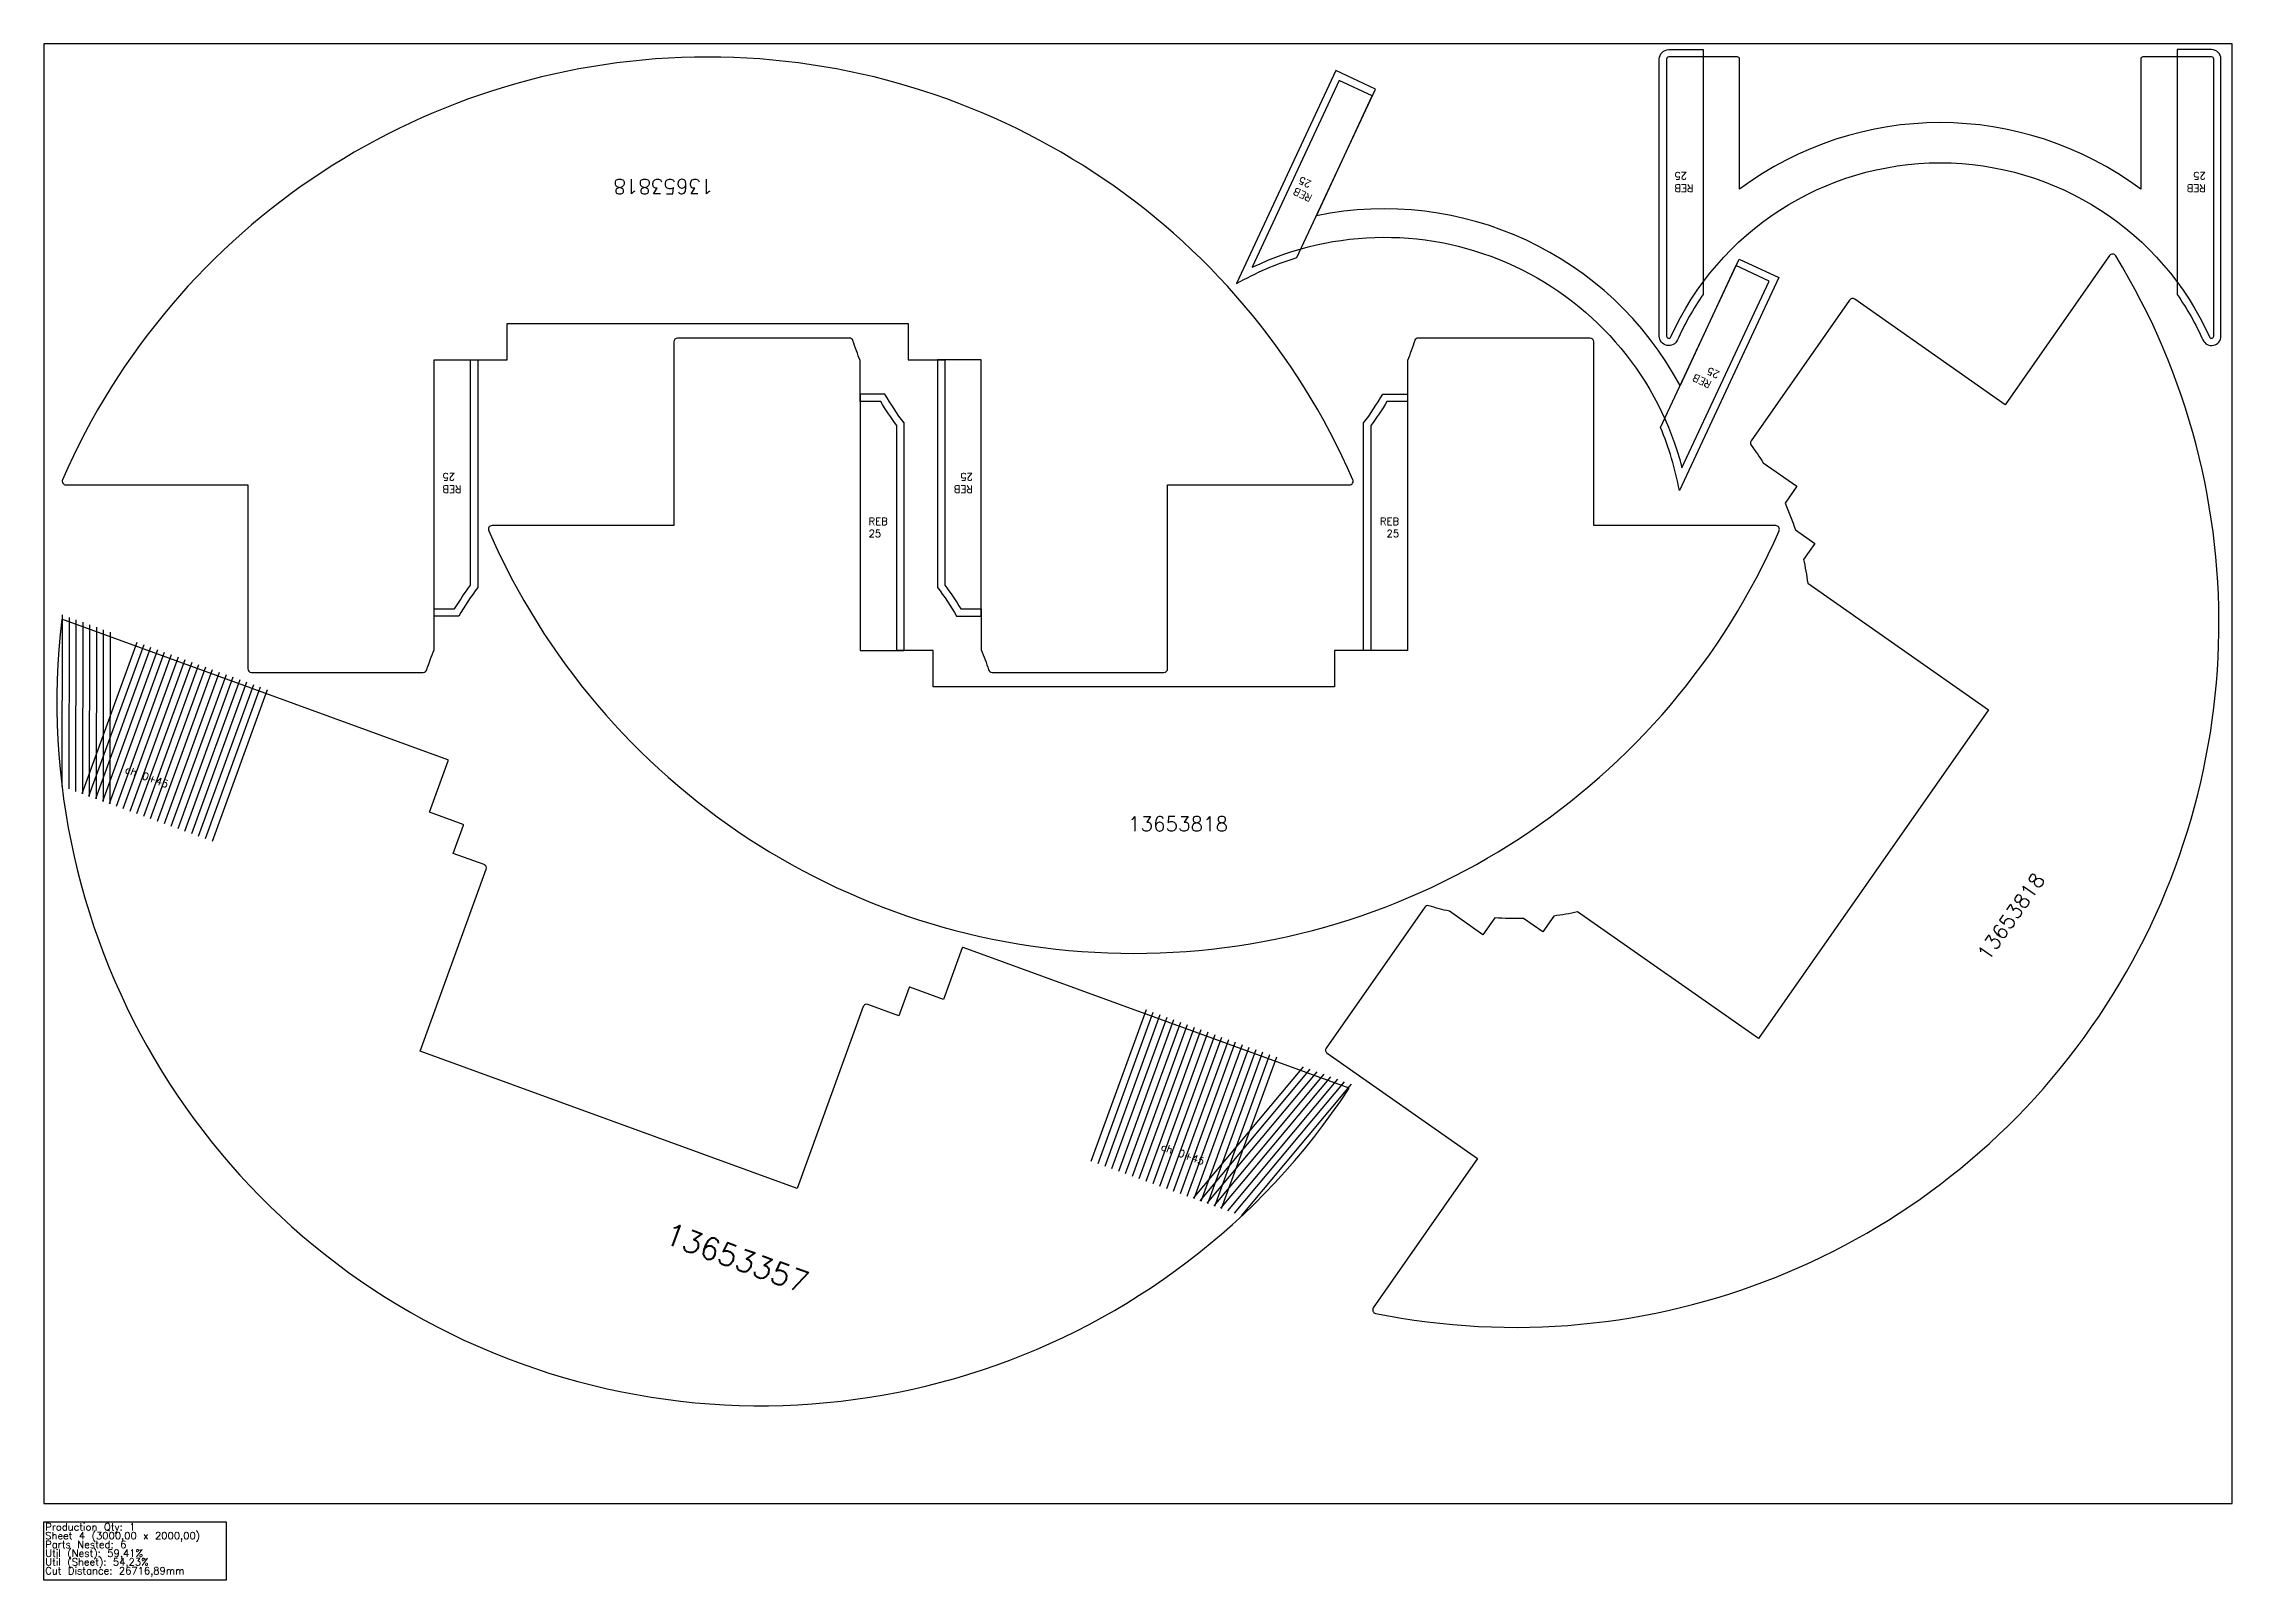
# Model space of a CAD drawing. Header units: millimetres. Extents: x 8805 to 11805, y -105 to 2000.
import ezdxf

# ---------------------------------------------------------------- set-up
doc = ezdxf.new("R2010")
doc.units = ezdxf.units.MM
for name, color, linetype in [('13653357', 7, 'Continuous'), ('Chanfro', 7, 'Continuous'), ('Des.', 7, 'Continuous'), ('Rebaixo', 7, 'Continuous'), ('sheet', 24, 'Continuous'), ('Stats', 7, 'Continuous'), ('Texto', 7, 'Continuous')]:
    doc.layers.add(name, color=color, linetype=linetype)
doc.styles.get("Standard").update_dxf_attribs({"font": 'txt.shx'})

msp = doc.modelspace()

# ---------------------------------------------------------------- linework, layer by layer
at = {"color": 3}
msp.add_lwpolyline([(11682.6, 1982, 0.414214), (11679.6, 1979), (11679.6, 1800.7, 0.331826), (11129.6, 1800.7), (11129.6, 1979, 0.414214), (11126.6, 1982), (11032.6, 1982, 0.414214), (11029.6, 1979), (11029.6, 1599.6, 0.807982), (11035.4, 1598.3, -0.646315), (11773.9, 1598.3, 0.807982), (11779.6, 1599.6), (11779.6, 1979, 0.414214), (11776.6, 1982)], format="xyb", close=True, dxfattribs=at)
at = {"layer": '13653357', "color": 6}
for points in [[(11170, 1675), (11124.7, 1696.2), (11048.1, 1531.9, 0.331826), (10549.6, 1764.3), (10626.2, 1928.6), (10580.9, 1949.7), (10461.6, 1693.8, -0.471964), (11050.7, 1419.1)], [(9928.4, 680.8), (9837.8, 431.8), (9321, 619.9), (9411.6, 869, 0.414214), (9408.6, 875.4), (9366.3, 890.8), (9380.4, 929.3, 0.414214), (9379.8, 930.6), (9333.7, 947.3), (9359.4, 1017.8, 0.414214), (9358.8, 1019.1), (8829.6, 1211.7, 0.791169), (10594.6, 569.3), (10065.4, 761.9, 0.414214), (10064.1, 761.3), (10038.5, 690.8), (9992.4, 707.6, 0.414214), (9991.2, 707), (9977.1, 668.4), (9934.8, 683.8, 0.414214)]]:
    msp.add_lwpolyline(points, format="xyb", close=True, dxfattribs=at)
at = {"layer": 'Chanfro', "color": 6}
for p, q in [((8830.3, 982.6), (8830.7, 1217.7)), ((8839.7, 979.2), (8840.1, 1214.2)), ((8849.1, 975.8), (8849.5, 1210.8)), ((8858.5, 972.4), (8858.9, 1207.4)), ((8867.9, 968.9), (8868.3, 1204)), ((8877.3, 965.5), (8877.7, 1200.6)), ((8857.6, 972.7), (8933.2, 1180.4)), ((8867, 969.3), (8942.5, 1177)), ((8876.4, 965.9), (8951.9, 1173.5)), ((8885.8, 962.4), (8961.3, 1170.1)), ((8886.7, 962.1), (8887.1, 1197.1)), ((8896.1, 958.7), (8896.5, 1193.7)), ((8895.2, 959), (8970.7, 1166.7)), ((8904.5, 955.6), (8980.1, 1163.3)), ((8913.9, 952.2), (8989.5, 1159.9)), ((8923.3, 948.8), (8998.9, 1156.4)), ((8932.7, 945.3), (9008.3, 1153)), ((8942.1, 941.9), (9017.7, 1149.6)), ((8951.5, 938.5), (9027.1, 1146.2)), ((8960.9, 935.1), (9036.5, 1142.8)), ((8970.3, 931.7), (9045.9, 1139.3)), ((8979.7, 928.2), (9055.3, 1135.9)), ((8989.1, 924.8), (9064.7, 1132.5)), ((8998.5, 921.4), (9074.1, 1129.1)), ((9007.9, 918), (9083.5, 1125.7)), ((9017.3, 914.6), (9092.9, 1122.2)), ((9026.7, 911.1), (9102.3, 1118.8)), ((9036.1, 907.7), (9111.7, 1115.4)), ((10241, 469.2), (10316.6, 676.8)), ((10250.4, 465.8), (10326, 673.4)), ((10259.8, 462.3), (10335.4, 670)), ((10269.2, 458.9), (10344.8, 666.6)), ((10278.6, 455.5), (10354.2, 663.2)), ((10288, 452.1), (10363.6, 659.7)), ((10297.4, 448.7), (10373, 656.3)), ((10306.8, 445.2), (10382.4, 652.9)), ((10316.2, 441.8), (10391.8, 649.5)), ((10325.6, 438.4), (10401.2, 646.1)), ((10335, 435), (10410.6, 642.6)), ((10344.4, 431.6), (10420, 639.2)), ((10353.8, 428.1), (10429.4, 635.8)), ((10363.2, 424.7), (10438.8, 632.4)), ((10372.6, 421.3), (10448.2, 629)), ((10382, 417.9), (10457.6, 625.5)), ((10391.4, 414.4), (10466.9, 622.1)), ((10400.8, 411), (10476.3, 618.7)), ((10410.2, 407.6), (10485.7, 615.3)), ((10419.6, 404.2), (10495.1, 611.9)), ((10381, 418.2), (10531.8, 598.5)), ((10390.4, 414.8), (10541.2, 595.1)), ((10399.8, 411.4), (10550.6, 591.7)), ((10409.2, 408), (10560, 588.3)), ((10418.6, 404.5), (10569.4, 584.8)), ((10428, 401.1), (10578.8, 581.4)), ((10437.4, 397.7), (10588.2, 578)), ((10446.8, 394.3), (10597.6, 574.6))]:
    msp.add_line(p, q, dxfattribs=at)
at = {"layer": 'Des.', "color": 4}
for points in [[(9390.1, 1258.5), (9390.1, 1566.8), (9440.1, 1566.8), (9440.1, 1616.8), (9990.1, 1616.8), (9990.1, 1566.8), (10040.1, 1566.8), (10040.1, 1258.5, -0.02429), (10062.1, 1225.8), (10090.1, 1225.8), (10090.1, 1169.8, -0.018097), (10100.2, 1142.3, 0.324705), (10105, 1138.8), (10340.6, 1138.8, 0.414214), (10345.6, 1143.8), (10345.6, 1395.8), (10595, 1395.8, 0.540575), (10599.6, 1402.8, 0.654654), (8830.7, 1402.8, 0.540575), (8835.3, 1395.8), (9084.6, 1395.8), (9084.6, 1143.8, 0.414214), (9089.6, 1138.8), (9325.3, 1138.8, 0.324705), (9330.1, 1142.3, -0.018097), (9340.1, 1169.8), (9340.1, 1225.8), (9368.2, 1225.8, -0.02429)], [(10624.3, 1477.2), (10624.3, 1168.8), (10574.3, 1168.8), (10574.3, 1118.8), (10024.3, 1118.8), (10024.3, 1168.8), (9974.3, 1168.8), (9974.3, 1477.2, -0.02429), (9952.4, 1509.8), (9924.3, 1509.8), (9924.3, 1565.9, -0.018097), (9914.2, 1593.4, 0.324705), (9909.5, 1596.8), (9673.8, 1596.8, 0.414214), (9668.8, 1591.8), (9668.8, 1339.8), (9419.5, 1339.8, 0.540575), (9414.9, 1332.8, 0.654654), (11183.8, 1332.8, 0.540575), (11179.2, 1339.8), (10929.8, 1339.8), (10929.8, 1591.8, 0.414214), (10924.8, 1596.8), (10689.2, 1596.8, 0.324705), (10684.4, 1593.4, -0.018097), (10674.3, 1565.9), (10674.3, 1509.8), (10646.2, 1509.8, -0.02429)]]:
    msp.add_lwpolyline(points, format="xyb", close=True, dxfattribs=at)
at = {"layer": 'Des.', "color": 6}
msp.add_lwpolyline([(10859.9, 783.1), (10833.4, 801.6, -0.02429), (10794.1, 802.4), (10777.9, 779.4), (10732, 811.5, -0.018097), (10703.7, 819, 0.324705), (10698.2, 817.1), (10563, 624.1, 0.414214), (10564.2, 617.1), (10770.6, 472.6), (10627.6, 268.3, 0.540575), (10630.7, 260.6, 0.654654), (11645.3, 1709.5, 0.540575), (11636.9, 1709.8), (11493.9, 1505.5), (11287.5, 1650.1, 0.414214), (11280.5, 1648.8), (11145.4, 1455.8, 0.324705), (11145.5, 1449.9, -0.018097), (11162.2, 1425.9), (11208.1, 1393.7), (11192, 1370.7, -0.02429), (11206.2, 1334.1), (11232.7, 1315.5), (11217.3, 1293.6, -0.020333), (11223.1, 1261.2), (11471.1, 1087.6), (11155.6, 637), (10907.6, 810.6, -0.020333), (10875.2, 805)], format="xyb", close=True, dxfattribs=at)
at = {"layer": 'Rebaixo', "color": 3}
for points in [[(11079.6, 1656.5, 0.045348), (11044.5, 1594.2, -0.807982), (11019.6, 1599.6), (11019.6, 1979, -0.414214), (11032.6, 1992), (11079.6, 1992)], [(11729.6, 1656.5, -0.045348), (11764.8, 1594.2, 0.807982), (11789.6, 1599.6), (11789.6, 1979, 0.414214), (11776.6, 1992), (11729.6, 1992)]]:
    msp.add_lwpolyline(points, format="xyb", close=True, dxfattribs=at)
at = {"layer": 'Rebaixo', "color": 6}
for points in [[(10440, 1671.5, -0.055025), (10522.9, 1707.1), (10630.6, 1937.8), (10576.2, 1963.2)], [(11047.1, 1388, 0.055025), (11021.2, 1474.4), (11128.9, 1705.1), (11183.3, 1679.7)]]:
    msp.add_lwpolyline(points, format="xyb", close=True, dxfattribs=at)
at = {"layer": 'Rebaixo', "color": 4}
for points in [[(9340.1, 1566.8), (9400.1, 1566.8), (9400.1, 1255.2, 0.029939), (9373.9, 1215.8), (9340.1, 1215.8)], [(10090.1, 1566.8), (10030.1, 1566.8), (10030.1, 1255.2, -0.029939), (10056.4, 1215.8), (10090.1, 1215.8)], [(9924.3, 1168.8), (9984.3, 1168.8), (9984.3, 1480.5, -0.029939), (9958.1, 1519.8), (9924.3, 1519.8)], [(10674.3, 1168.8), (10614.3, 1168.8), (10614.3, 1480.5, 0.029939), (10640.5, 1519.8), (10674.3, 1519.8)]]:
    msp.add_lwpolyline(points, format="xyb", close=True, dxfattribs=at)
at = {"layer": 'sheet', "color": 7}
msp.add_lwpolyline([(8805, 0), (11805, 0), (11805, 2000), (8805, 2000)], close=True, dxfattribs=at)
at = {"layer": 'Stats', "color": 151}
msp.add_lwpolyline([(8805, -25), (9055, -25), (9055, -105), (8805, -105), (8805, -25)], close=True, dxfattribs=at)

# ---------------------------------------------------------------- texts
at = {"layer": 'Chanfro', "color": 6, "char_height": 10, "width": 88.851, "rotation": 340}
for insert, attachment_point in [((8915.6, 1001.5), 7), ((10393.6, 463.6), 9)]:
    msp.add_mtext('ch 0+45', dxfattribs=dict(at, insert=insert, attachment_point=attachment_point))
at = {"layer": 'Rebaixo', "color": 6, "char_height": 10, "width": 30.181, "rotation": 155}
for s, insert, attachment_point in [('REB 25', (10516.8, 1794.2), 3), ('{\\W0.424933; }REB \\P{\\W2.011049; }25', (11092.1, 1525.9), 1)]:
    msp.add_mtext(s, dxfattribs=dict(at, insert=insert, attachment_point=attachment_point))
at = {"layer": 'Rebaixo', "color": 3, "char_height": 10, "width": 27.52, "rotation": 180}
for s, insert, attachment_point in [('REB 25', (11040.4, 1797.3), 3), (' REB \\P{\\W1.668275; }25', (11768.8, 1797.3), 1)]:
    msp.add_mtext(s, dxfattribs=dict(at, insert=insert, attachment_point=attachment_point))
at = {"layer": 'Rebaixo', "color": 4, "char_height": 10, "width": 27.159, "rotation": 180}
for insert, attachment_point in [((9351.6, 1385), 3), ((10078.7, 1385), 1)]:
    msp.add_mtext('REB\\P25', dxfattribs=dict(at, insert=insert, attachment_point=attachment_point))
at = {"layer": 'Rebaixo', "color": 4, "char_height": 10, "width": 27.159}
for insert, attachment_point in [((9935.8, 1350.7), 1), ((10662.9, 1350.7), 3)]:
    msp.add_mtext('REB\\P25', dxfattribs=dict(at, insert=insert, attachment_point=attachment_point))
at = {"layer": 'Stats', "color": 60}
for s, p in [('Production Qty: 1', (8807, -37)), ('Sheet 4 (3000,00 x 2000,00)', (8807, -49)), ('Parts Nested: 6', (8807, -61)), ('Cut Distance: 26716,89mm', (8807, -97)), ('Util (Nest): 59,41%', (8807, -73)), ('Util (Sheet): 54,23%', (8807, -85))]:
    msp.add_text(s, height=10, dxfattribs=at).set_placement(p)
at = {"layer": 'Texto', "color": 4, "insert": (9723.1, 1814.5), "char_height": 20, "width": 399.037, "attachment_point": 7, "rotation": 180}
msp.add_mtext('{\\W8.98525;  }13653818', dxfattribs=at)
at = {"layer": 'Texto', "color": 4, "insert": (10291.3, 921.2), "char_height": 20, "width": 399.037, "attachment_point": 7}
msp.add_mtext('{\\W8.98525;  }13653818', dxfattribs=at)
at = {"layer": 'Texto', "color": 6, "attachment_point": 7}
for s, insert, char_height, width, rotation in [('{\\W8.98525;  }13653818', (11470.6, 742.4), 20, 399.037, 55), ('13653357', (9653.3, 357.4), 30, 371.765, 340)]:
    msp.add_mtext(s, dxfattribs=dict(at, insert=insert, char_height=char_height, width=width, rotation=rotation))

doc.saveas('drawing.dxf')
